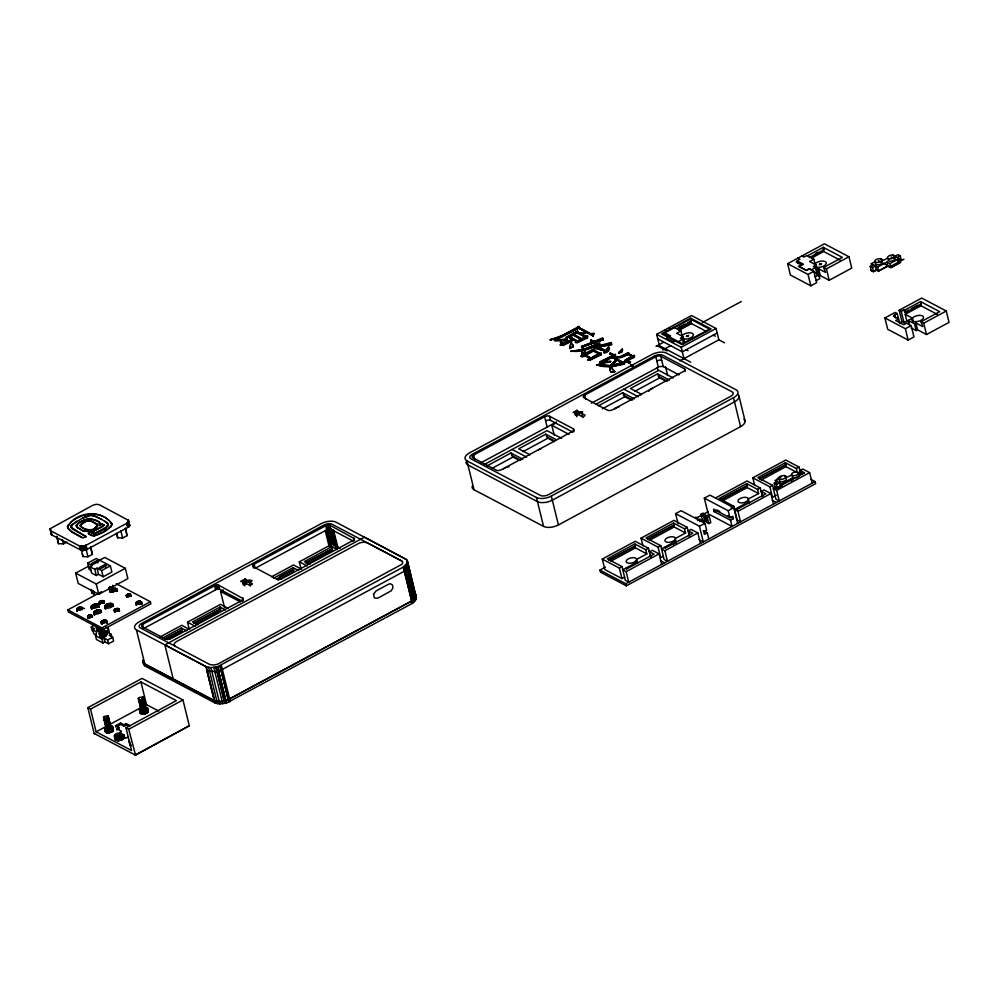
<?xml version="1.0" encoding="UTF-8"?>
<svg xmlns="http://www.w3.org/2000/svg" width="999" height="999" viewBox="0 0 999 999"><rect width="100%" height="100%" fill="white"/><g stroke="black" fill="none" stroke-linecap="round" stroke-linejoin="round"><path stroke-width="1.5" d="M111.601 523.439C112.987 529.208 89.972 541.483 88.998 531.918C90.971 529.495 92.432 535.014 95.23 533.528C98.352 530.631 108.966 529.645 107.755 523.726M97.015 524.113C96.866 536.65 66.896 524.775 88.412 520.716C91.708 520.417 94.805 522.589 97.315 524.438C97.577 524.85 97.752 525.399 97.602 525.874C83.591 542.844 101.224 522.077 96.304 527.26C92.12 532.892 81.955 529.008 80.42 526.073M80.295 525.412L85.252 521.878M622.427 349.126L621.927 352.172L618.606 353.134L621.94 349.126L622.539 350.624M598.214 347.252L611.563 344.43L598.151 346.978L605.943 350.949L608.653 346.99L608.154 351.099L604.033 352.647M608.653 346.99C612.512 350.999 601.148 355.332 605.431 351.074L595.204 348.114L605.506 351.361L604.07 352.784M89.735 521.091L87.787 520.841M604.532 361.363L613.786 356.368L615.484 356.356L615.446 354.433L613.648 354.77L610.264 352.984L610.014 354.245L613.086 355.482L599.912 362.137L599.5 363.723C631.306 358.728 583.591 363.336 610.514 361.576M76.873 521.116L71.891 525.149L71.366 527.472L86.264 536.775L72.927 529.383L71.229 527.36L71.653 524.912L82.667 518.056L90.934 515.584L95.529 516.495L101.423 519.305L106.331 522.252L108.067 524.612L105.794 527.397L94.206 533.716L92.308 532.991L92.183 532.042L104.333 525.237L101.848 523.926L99.5 525.199L99.975 523.301L98.302 521.478L89.76 518.543L85.052 519.53L78.384 523.089L76.436 525.199L76.911 527.322L76.436 525.199M91.159 606.73C92.195 609.54 97.128 608.066 98.564 606.081C98.739 601.997 88.174 604.82 91.746 609.353M99.251 602.297L101.411 600.699L103.971 601.248L101.836 602.996L99.251 602.347L99.763 604.407M101.124 622.165L103.721 620.254L106.793 620.916L104.346 622.976L101.124 622.215L101.648 624.35M106.431 726.66C99.013 732.891 119.106 728.958 110.414 725.786M114.248 610.202L116.508 608.591L118.968 609.165L116.833 610.901L114.248 610.202L114.76 612.375M112.35 728.596C116.359 731.842 104.57 735.239 105.395 730.594M145.292 706.955C153.983 710.089 133.891 714.085 141.309 707.829M88.536 533.391L88.536 532.517L89.685 534.453M89.61 521.078L89.111 520.654L89.898 520.704M99.575 525.124C100.15 516.446 79.82 517.719 76.448 525.961M587.936 359.94C595.217 356.431 583.279 360.402 590.059 360.152L601.236 354.745L601.286 352.872L599.487 353.196L594.08 350.349L599.487 353.196M624.862 360.664L631.93 356.193L624.787 360.389L629.67 363.336L630.419 361.925L627.509 360.314L634.303 357.305L634.365 355.419L632.567 355.756L628.933 353.846M634.303 357.305L634.365 355.419M111.876 525.124L111.676 523.663L111.626 525.312M67.67 527.509C73.876 511.675 102.21 508.429 111.701 523.851L111.488 523.189M92.333 532.392L95.255 527.46M575.486 342.457C579.432 340.247 572.552 343.082 577.397 342.694L587.524 337.762L587.624 336.039L585.839 336.376L580.506 333.566L585.901 336.651L587.624 336.039M76.898 608.678C76.286 611.176 80.769 610.302 81.856 609.115C84.303 605.794 74.038 607.117 77.323 610.876M90.11 534.665L92.27 535.801L94.381 535.464M91.658 608.878L94.78 606.493L98.951 606.868M94.405 614.66L97.203 612.387L101.386 612.412M140.347 711.675C139.173 716.345 151.099 713.199 147.352 709.814M415.921 595.479L416.333 599.15L412.262 603.433L226.486 703.059L219.855 703.945L215.309 703.134L145.355 666.196A10.902 5.232 -13.8 0 1 143.569 662.524M416.333 599.15L406.63 559.64L364.473 537.175L164.86 644.904L173.289 679.17L144.855 664.185A10.902 5.232 -13.8 0 1 143.406 659.777M630.419 361.925L629.083 363.099L624.887 360.826M630.431 362.649L627.235 360.327L634.24 357.03M637.512 563.261L636.588 559.303A5.332 2.56 -13.8 0 0 634.827 557.842L633.691 557.654A5.332 2.56 -13.8 0 0 626.71 560.152A5.332 2.56 -13.8 0 0 629.083 563.224L630.369 563.199A5.332 2.56 -13.8 0 0 636.063 560.739L636.313 560.689A4.845 2.323 -13.8 0 1 634.415 563.511L625.786 568.156L626.835 568.718M676.248 542.357L675.324 538.386A5.332 2.56 -13.8 0 0 673.563 536.925L672.427 536.75A5.332 2.56 -13.8 0 0 665.459 539.248A5.332 2.56 -13.8 0 0 667.819 542.32L669.105 542.295A5.332 2.56 -13.8 0 0 674.8 539.822L675.049 539.772A4.845 2.323 -13.8 0 1 673.151 542.594L664.522 547.252L665.571 547.802M749.312 502.934L748.388 498.976L758.616 493.568L757.579 489.423L746.628 483.653L719.118 498.501L733.853 506.281L737.15 520.054L740.534 521.853L737.949 511.326L734.552 509.54L737.274 508.079L738.336 508.641L765.858 493.793L760.664 491.121M599.512 345.117L598.039 344.867L584.69 350.137L599.512 345.117L599.65 343.269L597.976 343.544L595.354 342.158L598.039 343.831L599.65 343.269M102.035 532.13L94.331 535.901M123.751 734.715C114.848 745.429 109.678 728.184 123.751 734.715L124.688 738.361M571.028 343.619L569.655 348.489L573.051 346.89L572.976 345.105M67.682 526.348C75.2 514.248 100.275 507.954 111.451 523.339M104.92 606.218C105.594 609.64 111.526 607.954 113.124 605.781C113.436 600.948 101.374 604.383 105.619 609.353M81.618 550.424L86.888 549.5L127.747 527.447L129.545 525.874L129.47 524.363M135.889 603.221C146.753 608.204 137.325 593.906 136.376 605.406M110.926 728.221L108.554 729.32L106.356 729.033L103.484 717.294L104.408 716.42L107.842 715.896L110.926 728.221L110.427 726.698M566.795 340.821L567.095 338.811L554.457 340.484L566.795 340.821L567.095 338.811M624.325 363.736L611.838 366.633L624.387 364.011L624.725 361.888L622.839 362.187L615.309 358.204L615.097 359.365L616.096 359.64M624.387 364.011L624.725 361.888M599.5 363.723L599.85 361.863L613.086 355.482M582.879 350.337L576.723 351.448L570.891 351.211L582.879 350.337L581.668 353.933L583.603 353.159A3.034 1.461 -13.8 0 0 584.927 351.386L584.615 349.85M50.025 529.208L50.699 530.769L79.445 545.941L82.705 546.316L85.877 545.367L126.898 523.226L128.471 521.865L128.584 520.404L99.251 504.695L96.191 504.283L92.657 505.344L50.312 528.658L51.598 534.827L81.456 550.399M97.353 626.011C94.505 628.421 99.738 629.395 101.349 628.109M105.395 608.379L108.879 605.906L113.399 606.168M99.263 632.779C100.162 637.861 111.214 630.381 103.184 630.656C92.495 632.854 106.131 641.92 106.493 633.578M111.239 727.747L107.917 715.921M143.082 697.227C132.742 696.728 143.019 703.371 143.194 697.302L146.066 709.04C145.242 710.951 139.685 711.251 141.346 708.878M129.445 740.771C129.67 742.669 129.108 744.592 131.319 745.641M146.116 708.915L145.379 707.904M112.1 638.074L111.164 634.253L109.128 635.352L112.675 637.225L113.611 641.046L108.579 643.756L105.032 641.895L102.997 642.994L96.453 639.535L95.517 635.714L96.716 632.017L92.77 629.932L94.805 628.833L91.259 626.96L95.03 624.924M105.794 627.085L108.416 628.458L107.205 632.167L111.164 634.253M119.917 733.316L120.729 730.843L116.696 728.721L118.918 727.509L119.281 728.958M252.872 565.259L253.334 566.783L277.385 579.432L280.994 579.233L353.022 540.459L354.533 538.748L329.807 525.162L326.76 525.199L254.196 564.135L252.872 565.259L253.546 568.019M569.655 348.489L571.003 342.033L573.051 345.392M573.051 346.89L573.151 346.079M590.796 340.921C596.49 342.133 590.209 342.694 591.121 339.935C595.054 345.304 613.598 332.392 594.168 341.533M590.871 341.196L591.121 339.935M575.611 328.659L559.065 337.187L550.112 339.722L560.102 337.437L578.533 328.034L593.156 335.989L593.843 333.404L590.771 333.716L579.258 327.647M593.156 335.989L593.843 333.404M610.014 354.245L610.264 352.984M615.097 359.365L615.309 358.204M633.179 365.846L630.869 364.623L630.619 365.884L632.355 366.171L631.655 366.046M95.954 527.022C95.342 530.781 90.697 531.855 92.482 533.141M94.018 612.175C94.106 615.384 99.688 613.935 101.124 612.137C102.098 607.554 90.335 610.676 94.63 615.359M104.058 628.933C103.434 631.068 96.229 632.529 97.44 628.958M113.349 730.269L112.425 726.41M561.063 343.843L560.851 344.43C561.538 347.689 571.503 340.859 573.551 339.897L576.935 341.683M92.095 532.43L92.233 531.98M91.234 606.468L91.671 608.791M112.537 586.563L113.561 591.658L112.637 585.314L114.061 591.171L113.424 590.109M101.698 623.9L104.47 622.265L107.255 622.864M103.484 717.294C103.284 719.817 109.49 718.194 108.404 716.208M115.422 737.737L115.36 739.847L118.606 740.546L122.665 739.31L124.388 737.112L126.261 738.099L128.484 736.9M608.041 347.053L605.943 350.949M616.87 359.802L612.187 365.534L616.87 359.802L622.277 362.899L614.51 365.11M88.436 532.892L90.422 531.431L83.354 531.231L76.973 527.11L82.343 530.494M87.475 616.333C93.456 622.215 88.986 608.503 87.987 618.393M104.995 606.018L105.457 608.191M582.529 351.536L581.668 353.933M97.378 526.286L97.44 524.625M143.344 659.49A10.902 5.232 -13.8 0 0 144.793 663.898L214.748 700.786L222.215 701.448L225.924 700.711L217.557 666.695L225.936 701.011L413.873 599.8L415.759 596.803L406.63 559.64L336.026 522.177A10.902 5.232 -13.8 0 0 321.178 523.651L139.023 621.952A10.902 5.232 -13.8 0 0 136.438 629.894L206.381 666.783L210.926 667.594L217.557 666.695L403.334 567.07L407.392 562.787M415.422 600.761L414.922 598.701L415.821 597.09L407.28 560.476L407.917 563.249M76.598 524.837L76.573 525.499M91.321 606.293L91.783 608.441M94.068 612.075L94.53 614.235M734.877 510.402L738.636 508.391L737.587 507.829L746.203 503.171A4.845 2.323 -13.8 0 0 748.101 500.362L747.864 500.412A5.332 2.56 -13.8 0 1 742.17 502.872L740.871 502.884A5.332 2.56 -13.8 0 1 738.511 499.825A5.332 2.56 -13.8 0 1 745.491 497.34L746.628 497.502A5.332 2.56 -13.8 0 1 748.388 498.976M124.076 738.049L123.514 735.364M622.29 351.236L618.606 353.134M92.283 532.455L95.355 527.872M50.237 528.771L51.823 534.964M51.399 532.667L51.324 534.602M77.36 610.814C78.534 608.116 84.078 610.913 81.993 607.554M136.039 602.884L136.413 605.219M111.076 728.046L108.204 716.046M570.891 351.211L582.654 349.7L570.966 351.486M631.992 356.481L628.271 354.508L620.879 357.605L612.287 357.767L620.879 356.331L628.533 352.61L628.995 354.121L632.629 356.044L634.427 355.706M141.933 624.962L141.883 626.585L165.871 639.285L169.83 639.223L241.858 600.461L243.369 598.738L218.656 585.152L215.597 585.202L142.595 624.387L141.933 624.962L142.607 627.709M103.434 600.749C106.406 602.809 97.939 604.757 99.513 601.698M103.596 717.107L106.606 729.183M145.904 709.278L143.369 698.264M610.401 365.372L616.445 359.578L610.464 365.659L596.615 364.772L610.464 365.659M110.789 526.56L111.251 526.061M595.204 348.114L596.703 346.216L611.388 342.532L607.579 344.143M595.267 348.401L596.703 346.216M87.587 616.158L88.024 618.344M126.673 594.917C125.25 595.716 126.923 597.04 128.197 596.578C133.779 596.041 124.937 591.371 127.123 597.04M136.126 602.759C134.028 605.369 144.668 603.733 141.171 601.698M622.502 349.413L618.543 352.535M111.164 526.723L110.976 526.398M105.332 605.531L105.757 607.692M119.218 610.876C117.208 609.053 113.786 613.985 114.51 609.602M106.406 727.771L106.356 729.033M414.86 598.413L411.7 601.086L225.924 700.711M129.021 526.535L128.222 522.19M100.424 634.515L100.125 636.351M103.746 716.932L106.831 729.27M112.8 731.043L112.35 728.271M145.742 709.465L142.72 697.065M77.06 608.478L77.572 610.551M94.405 611.638L94.83 613.786M87.737 615.996L88.199 618.119M112.45 591.42L113.861 591.42L112.687 586.425M110.414 590.809L110.614 592.245L113.561 591.658M105.619 605.232L106.131 607.292M189.298 725.774L135.589 755.194L128.709 729.258L125.986 727.809L176.361 700.624L140.921 681.93L90.534 709.115L87.812 707.679L142.07 678.396L182.967 699.974L189.298 725.774L135.052 755.044M560.314 345.229L560.901 343.181M112.487 731.318L111.963 728.646M405.457 565.509L404.47 566.321L413.399 602.672M122.615 736.325L123.252 738.91M92.033 605.506L92.532 607.567M88.436 617.906C91.046 618.006 93.069 613.461 92.345 617.382M136.526 602.372L136.963 604.495M108.966 527.859L110.34 526.91M87.987 615.784L88.362 617.956M572.989 346.603L569.592 348.214M136.701 602.247L137.113 604.37M145.305 709.802L142.882 698.801M146.99 712.762L146.478 710.089M92.87 531.98L93.781 530.944M243.893 581.668L242.72 583.116L242.982 584.378L243.931 585.102L245.742 584.128C243.144 582.03 248.751 580.307 250.312 581.655L252.123 580.681L249.65 580.019L245.692 580.694L245.092 580.382L246.478 579.632L245.167 578.945L240.597 581.406L243.893 581.668L244.78 585.876M575.861 412.612L574.85 414.385L575.899 415.472L577.41 414.66L576.898 413.349A2.248 1.074 -13.8 0 1 578.733 412.35L582.729 411.788L577.36 411.8L578.021 410.914L576.923 410.339L573.114 412.4L575.861 412.612L576.873 416.745M88.137 615.684L88.574 617.794M126.898 594.767C125.15 598.801 133.691 595.067 129.77 594.105M103.384 531.78L107.055 529.083M77.697 607.979L78.109 610.102M92.495 605.182L93.007 607.242M145.142 709.914L142.645 698.975M117.57 734.777C114.935 736.251 118.794 737.474 120.205 736.263C124.638 733.853 114.248 732.854 118.119 737.412M575.424 342.17L577.322 342.407L586.138 337.562L587.524 337.762M593.906 333.691L590.834 333.991L579.333 327.922L578.945 326.448L562.674 335.277L550.124 339.985L560.177 337.712L578.608 328.309M576.748 328.022L578.945 326.448M577.959 332.217L579.994 333.291L585.164 331.905L580.069 333.579L578.034 332.505L577.622 331.144L566.071 337.375L568.893 337.437L572.452 339.31L564.173 343.718L560.914 342.47M117.982 610.476L117.32 608.491M136.975 602.072L137.487 604.133M580.844 356.456C616.483 337.937 573.638 357.617 582.842 356.73L584.765 355.694L590.347 358.641M587.874 359.652L589.984 359.865L599.637 354.57L601.236 354.745M683.016 339.448L680.918 330.944L676.698 333.254L683.204 336.688L684.602 342.37M815.908 267.732L813.823 259.216L809.59 261.538L816.096 264.972L818.893 276.323L820.291 275.562L829.207 280.269L851.747 268.094L848.963 256.743L824.425 243.806L787.612 263.674L790.396 275.025L810.851 285.814L816.658 282.667L813.873 271.316L809.315 268.918L806.418 270.492L798.426 266.271L801.335 264.71L796.153 261.975L797.677 261.151L798.288 263.624L797.602 263.261M909.19 324.525L908.191 320.442L912.424 318.119L913.423 322.202M56.656 536.263L58.479 543.656L63.436 543.893L66.796 542.082M99.6 525.611L101.948 524.338M103.097 526.373L94.93 530.319M67.82 527.897L71.528 531.58L83.217 537.949L86.164 536.351M80.444 546.278L82.917 556.555L87.887 556.78L92.358 554.37L90.772 547.29M116.571 533.366L117.657 537.799L122.627 538.036L127.098 535.614L125.524 528.533M87.6 563.174L96.316 558.466L110.365 565.884L111.888 572.065L103.159 576.773L98.526 574.325L97.003 568.144L94.805 569.33L90.035 566.808L92.233 565.621L87.6 563.174L89.123 569.368L91.433 570.591M97.19 560.476L91.371 563.611L93.007 564.472L98.826 561.338L97.19 560.476L97.79 562.949M98.139 561.013L104.745 557.442L125.325 568.306L127.86 578.621L98.801 594.305L78.209 583.453L75.674 573.139L88.886 566.008M104.957 564.572L99.138 567.719L100.774 568.581L106.593 565.434L104.957 564.572L105.569 567.057M97.003 568.144L101.636 570.579L110.365 565.884M90.035 566.808L91.558 573.001L96.329 575.511L98.526 574.325M75.674 573.139L96.266 583.99L125.325 568.306M91.92 593.181L94.331 593.618L91.92 593.181L91.009 589.46M566.071 337.375L568.818 337.15L572.452 339.31M569.542 336.763L573.039 334.877L581.068 339.123L577.659 341.283L569.542 336.763L577.659 341.283M573.751 334.49L577.247 332.617L585.277 336.85L581.868 339.011L573.751 334.49L581.868 339.011M569.617 337.05L573.101 335.164L581.143 339.41M573.826 334.777L577.31 332.892L585.352 337.138M116.296 583.741L150.387 601.723L150.886 603.783L102.447 629.932L68.369 611.95L67.857 609.889L101.498 591.733M572.377 339.036L564.098 343.431L560.839 342.182M576.86 341.396L573.476 339.61L563.936 344.68L560.239 344.955M577.584 341.009L581.068 339.123M581.793 338.736L585.277 336.85M580.781 356.168L582.767 356.443L584.69 355.407L590.284 358.354M585.414 355.02L593.356 350.736L598.938 353.683L591.071 358.241L585.414 355.02L591.071 358.241M585.489 355.307L593.418 351.011L599.013 353.958M590.996 357.967L598.938 353.683M67.857 609.889L101.935 627.872L150.387 601.723M102.335 631.78L101.361 632.305L103.134 633.241L104.096 632.717L102.335 631.78L103.496 636.738M603.134 361.8L613.723 356.094L615.484 356.356M690.721 362.2L659.44 345.704L656.655 334.353L691.533 315.522L716.071 328.471L718.855 339.822L724.562 342.832M690.384 319.056L663.249 333.691L682.342 343.756L709.465 329.121L690.384 319.056L691.495 323.589L679.295 330.182M807.467 255.869L823.276 247.327L842.357 257.392L823.688 267.47L825.486 272.377L818.618 268.756L817.219 269.505M678.096 327.759L684.877 324.101M687.599 322.64L690.996 321.528L677.422 328.846M815.309 253.721L817.944 252.297M95.517 635.714L102.06 639.173L104.096 638.074L107.642 639.947L108.579 643.756M809.39 257.63L823.888 249.812L823.276 247.327M678.608 329.82L690.821 323.239L706.493 331.506M811.862 257.917L823.713 251.511L840.072 260.14M107.642 639.947L112.675 637.225M656.006 346.341L663.486 342.307M702.372 322.527L741.283 301.536M610.826 371.878L614.772 371.64L610.826 371.878L610.139 370.392A24.301 11.676 -13.8 0 1 610.039 366.471L602.859 366.208L596.615 364.772M676.273 340.434L673.426 341.97L666.395 338.274L670.641 335.964L664.123 332.517M683.204 336.688L680.344 338.236L682.529 339.385L683.578 343.644M816.096 264.972L813.248 266.508L815.421 267.657L817.17 274.762M242.395 601.236L219.668 589.285L216.608 589.323L143.619 628.508L142.595 624.387M353.559 541.246L330.831 529.283L327.772 529.333L255.207 568.256L254.196 564.135M686.325 336.576L688.636 335.327M819.217 264.847L821.528 263.599M662.837 349.95L670.766 345.666M678.458 341.583L682.529 339.385M815.421 267.657L811.35 269.855L809.178 268.706L806.318 270.254L799.3 266.546L803.546 264.236L797.015 260.789L799.874 259.253L797.689 258.104M224.513 607.517L220.567 591.458L223.314 589.972M573.276 428.758A3.634 1.748 -13.8 0 1 572.415 431.406L501.373 469.742A3.634 1.748 -13.8 0 1 496.428 470.229L472.714 457.729A3.634 1.748 -13.8 0 1 473.576 455.082L544.605 416.745A3.634 1.748 -13.8 0 1 549.562 416.258L573.276 428.758L573.95 431.518M684.427 368.768A3.634 1.748 -13.8 0 1 683.566 371.416L612.537 409.752A3.634 1.748 -13.8 0 1 607.579 410.239L583.878 397.739A3.634 1.748 -13.8 0 1 584.74 395.092L655.769 356.755A3.634 1.748 -13.8 0 1 660.714 356.256L684.427 368.768L685.114 371.516M787.612 263.674L808.054 274.45L813.873 271.316M815.309 273.002L817.344 271.903L818.281 275.724M656.655 334.353L681.193 347.29L716.071 328.471M823.688 267.47L826.423 268.906L848.963 256.743M815.072 276.91L818.855 274.875L819.792 278.696L816.021 280.731M717.182 333.004L682.305 351.835L657.767 338.886M480.257 463.161L556.505 422.015M591.371 403.196L659.577 366.546L662.961 366.446L679.058 374.912M554.258 435.289L551.81 425.287L555.919 423.064M159.753 637.137L181.718 625.287L189.673 629.482M188.998 628.171L187.512 622.165L220.454 604.383L228.409 608.578M271.553 576.81L293.519 564.959L301.473 569.155M301.161 569.343L299.313 561.825L332.255 544.043L340.209 548.239M162.974 637.874L181.319 627.971L186.801 630.856M225.537 609.952L220.067 607.067L192.545 621.915L197.902 624.75M273.464 578.259L293.119 567.644L298.589 570.529M337.325 549.612L331.855 546.728L304.345 561.588L309.702 564.41M483.941 464.685L546.99 430.644L561.525 438.324M595.704 404.358L658.753 370.329L673.289 377.997M165.697 638.311L181.83 630.044L164.798 639.235M193.956 623.064L220.567 609.128L194.368 623.276M280.12 576.56L291.908 570.204M305.756 562.724L332.367 548.801L306.156 562.937M679.882 360.851L718.855 339.822M276.598 578.908L293.631 569.705L293.119 567.644M486.538 466.183L510.964 453.009L522.777 459.24M556.343 439.722L545.841 434.178L518.706 448.826L529.832 454.695L528.896 455.194M598.314 405.856L622.727 392.682L634.54 398.926M669.43 380.095L657.604 373.863L630.469 388.499L641.595 394.368L640.659 394.88M167.52 639.66L181.93 631.892L181.418 629.82M195.779 624.412L220.667 610.976L220.167 608.915M278.009 580.044L293.731 571.553L293.631 569.705M307.567 564.085L332.467 550.649L331.955 548.576M510.964 453.009L513.049 457.018L519.617 460.489M545.841 434.178L547.927 438.199L554.495 441.658M622.727 392.682L624.812 396.703L631.38 400.162M657.604 373.863L659.69 377.884L666.258 381.343M491.908 468.431L513.049 457.018M522.814 451.748L547.927 438.199M602.347 408.828L624.812 396.703M634.59 391.421L659.69 377.884M871.94 266.233L871.315 263.686L875.261 261.563M870.229 266.421L872.539 267.645L875.648 265.971L876.585 269.792L873.476 271.466L871.165 270.242L870.229 266.421L873.326 264.747M887.537 258.129L883.566 260.277L880.519 258.716M894.829 256.343L897.939 254.67L900.249 255.894L901.185 259.715L898.089 261.388M871.315 263.686L877.659 267.033L886.937 262.025L889.959 263.599L890.896 267.407L900.099 262.437L899.162 258.629L892.819 255.282M897.152 257.567L900.249 255.894M889.959 263.599L899.162 258.629M875.424 269.181L878.596 270.854L887.874 265.846L890.896 267.407M898.75 261.313L901.847 259.64M889.947 266.745L903.97 259.166M900.761 262.375L890.783 267.757L887.761 266.196L878.483 271.204L876.473 270.142L873.363 271.815L870.504 270.304M90.534 709.115L96.116 731.817L107.005 725.936M109.728 724.475L141.046 707.567M143.769 706.106L146.503 704.632L158.766 711.101M115.872 727.16L115.509 725.711L120.554 723.001L123.963 724.799L124.313 726.236L126.548 725.037L129.233 726.46M117.133 726.485L120.904 724.437L124.313 726.236M123.963 724.799L126.186 723.588L130.232 725.724M466.945 460.839L536.475 497.514A10.902 5.232 -13.8 0 0 551.323 496.041L733.478 397.739A10.902 5.232 -13.8 0 0 736.063 389.797L666.533 353.122A10.902 5.232 -13.8 0 0 651.685 354.595L469.53 452.897A10.902 5.232 -13.8 0 0 466.945 460.839L474.038 489.735L543.568 526.398A10.902 5.232 -13.8 0 0 558.429 524.937L740.571 426.623A10.902 5.232 -13.8 0 0 743.88 419.143M897.164 313.524L894.305 315.06L895.579 317.894L894.979 315.409L893.443 316.233L898.638 318.968L895.728 320.542L903.708 324.75L906.617 323.189L911.163 325.587L913.96 336.938L908.141 340.072L887.699 329.283L884.902 317.932L895.104 312.425L897.164 313.524L899.749 323.514M909.29 322.402L906.88 321.129L904.033 322.677L901.96 321.591L899.175 310.239L921.727 298.064L946.265 311.014L949.05 322.365L926.498 334.528L917.594 329.832L915.921 323.014L914.51 323.776L908.191 320.442M899.175 310.239L901.235 311.326L904.095 309.777L905.369 312.612L921.178 304.071L920.579 301.598L904.757 310.127M128.709 729.258L182.967 699.974M904.095 309.777L904.707 312.262L908.653 310.115M911.288 308.691L917.869 305.132M906.88 321.129L905.206 314.323L921.003 305.781L937.362 314.41M884.902 317.932L905.356 328.721L911.163 325.587M915.921 323.014L922.789 326.636L920.991 321.74L939.659 311.663L920.579 301.598M920.991 321.74L923.713 323.177L946.265 311.014M911.125 327.922L916.183 330.582L917.594 329.832M678.059 523.651L675.599 513.648L681.081 510.689L704.944 523.276L706.668 530.319L703.771 531.893L704.37 534.365L707.28 532.792L708.803 538.985M730.531 520.242L733.441 518.681L732.829 516.196L729.919 517.769L713.561 509.14L714.173 511.613L730.531 520.242L732.055 526.436L708.204 513.861L704.332 498.139L709.914 495.129L733.766 507.704L737.637 523.426M624.525 577.197L621.94 578.583L604.882 569.592L602.285 559.065L635.227 541.296L648.488 548.289L650.724 557.317M642.881 545.679L641.033 538.161L673.975 520.379L687.225 527.372L689.46 536.413M715.459 498.002L747.027 480.969L760.289 487.962L762.512 496.99M754.67 485.352L752.821 477.822L785.763 460.052L799.025 467.045L800.511 473.064M636.563 559.428L646.815 553.896L645.779 549.75L634.84 543.98L607.317 558.828L622.065 566.608L625.349 580.382L628.733 582.18L626.148 571.653L622.764 569.867L625.474 568.406L626.535 568.968L654.058 554.12L648.863 551.46M675.312 538.523L685.551 532.979L684.515 528.846L673.576 523.064L646.053 537.924L660.801 545.704L664.098 559.477L667.482 561.263L664.884 550.749L661.5 548.963L664.21 547.489L665.284 548.064L692.794 533.204L688.336 530.856L691.046 529.383L697.826 532.966L700.399 543.493M797.352 472.652L796.315 468.506L785.376 462.737L757.854 477.584L772.602 485.364L775.886 499.138L779.27 500.936L776.685 490.409L773.301 488.623L776.011 487.162L777.072 487.724L804.595 472.877L800.124 470.517L802.834 469.055L809.627 472.627L812.199 483.154M608.728 559.964L635.339 546.041L609.14 560.189M647.464 539.06L674.088 525.137L647.876 539.273M721.84 498.938L747.14 485.714L720.941 499.862M759.265 478.721L785.876 464.797L759.677 478.946M610.551 561.326L635.439 547.889L646.815 553.896M649.288 540.422L674.175 526.985L685.551 532.979M722.339 500.998L747.24 487.562L758.616 493.568M761.088 480.082L785.976 466.645L796.091 471.978M700.811 514.373L703.134 513.124L705.169 514.198L706.693 520.392L704.757 521.441L702.709 520.367L700.811 514.373L703.383 515.871L704.757 521.441M695.529 517.932L695.766 517.095L697.814 518.181L697.577 519.005M811.013 479.433L815.109 481.618L815.621 483.678L626.348 585.826L600.436 572.165L599.937 570.104L605.419 567.145M695.941 518.281L701.423 515.322M704.17 513.848L708.291 511.625M702.846 515.459L705.169 514.198M697.527 520.504L699.862 519.255L701.897 520.329L701.66 521.166M704.894 516.533L707.217 515.284L709.265 516.358L710.789 522.552L708.853 523.601L706.805 522.514L704.894 516.533L707.479 518.019L708.853 523.601M714.173 511.613L717.082 510.052L719.804 511.488M699.625 520.079L699.862 519.255M645.779 549.75L648.488 548.289M684.515 528.846L687.225 527.372M757.579 489.423L760.289 487.962M796.315 468.506L799.025 467.045M775.961 483.041L775.336 480.494L779.282 478.371M699.575 521.59L701.897 520.329M706.942 517.619L709.265 516.358M774.237 483.241L776.56 484.465L779.657 482.779L780.594 486.6L777.497 488.274L775.174 487.05L774.237 483.241L777.347 481.555M641.033 538.161L658.091 547.165L660.801 545.704M731.143 507.742L733.853 506.281M752.821 477.822L769.879 486.825L772.602 485.364M791.545 474.95L787.587 477.085L784.54 475.536M602.285 559.065L619.343 568.069L622.065 566.608M675.599 513.648L699.45 526.236L704.944 523.276M704.332 498.139L728.196 510.726L733.766 507.704M798.85 473.151L801.947 471.478M775.336 480.494L781.668 483.841L790.946 478.833L792.969 479.882M804.27 472.702L801.161 474.375L796.84 472.09M626.148 571.653L659.09 553.871L661.663 564.398M664.884 550.749L697.826 532.966M737.949 511.326L770.891 493.543L773.463 504.07M776.685 490.409L809.627 472.627M599.937 570.104L625.836 583.766L815.109 481.593M776.348 495.254L772.477 497.34L769.879 486.825M663.261 556.293L660.676 557.679L658.091 547.165M631.93 356.193L628.209 354.233L620.804 357.317L612.287 357.767M566.146 337.662L577.622 331.144M98.938 604.133L100.849 603.146L100.437 601.048M77.997 607.817L78.496 609.877M102.81 602.659L102.335 600.586M88.461 615.496L88.886 617.607M137.175 601.96L137.687 604.02M658.304 367.07L656.78 360.876L659.44 360.077L661.738 360.389L663.261 366.571M85.252 516.895L82.667 518.056M87.313 520.979L85.939 521.54M113.349 591.083L117.295 590.921M127.31 594.542L127.722 596.64M117.832 734.64L118.294 737.312M597.34 343.981L584.19 349.225L597.34 343.981L594.542 342.507L582.767 346.69L594.617 342.794L597.402 344.268M78.322 607.667L78.821 609.727M127.485 594.455L127.909 596.565M137.612 601.76L138.124 603.821M595.354 342.158L603.146 339.86L595.416 342.445M581.505 346.528L593.356 341.883M582.829 346.041L593.431 342.17M88.923 615.297L89.336 617.394M144.331 710.277L141.883 699.362M88.199 515.934L86.201 516.533M113.411 588.786C117.482 586.95 118.232 591.583 113.786 591.483M118.394 734.415L118.931 737.025M622.202 362.612L612.125 365.259M89.223 615.197L89.735 617.257M144.006 710.376L141.458 699.512M581.593 353.646L583.541 352.872A3.034 1.461 -13.8 0 0 584.852 351.099M606.293 344.58L596.778 346.503M83.254 530.819L90.21 531.081M89.535 615.122L90.247 617.132M118.906 734.277L119.643 736.837M599.425 363.436L610.339 361.613M610.339 353.271L613.723 355.045L615.446 354.433M138.711 601.448L139.336 603.496M580.506 333.566L585.614 333.291L580.569 333.841M615.384 358.491L622.914 362.462L624.787 362.175M128.596 594.143L129.208 596.191M89.835 615.059L90.447 617.107M93.606 535.514L94.705 535.851M564.635 339.56L554.72 340.484M119.218 734.228L120.055 736.787M143.094 710.539L140.434 699.712L143.319 710.514M128.908 594.093L129.608 596.153M90.147 615.009L90.859 617.057M139.323 601.373L139.947 603.421M119.53 734.19L120.255 736.763M612.537 357.767L620.953 356.618L628.533 352.61M168.706 676.76L214.81 701.073L219.318 701.897L225.974 700.986L226.486 703.059M115.909 611.026L115.609 608.866M90.347 614.997L91.059 617.057M142.77 710.564L139.997 699.737M94.218 533.304L94.818 533.653M129.208 594.08L129.808 596.141M610.214 370.679A24.301 11.676 -13.8 0 1 610.114 366.758L602.934 366.496L596.69 365.06M80.494 607.205L81.231 609.278M119.818 734.178L120.642 736.763M120.454 736.763L119.73 734.178M139.798 601.348L140.409 603.421M90.647 614.997L91.246 617.057M142.445 710.564L139.785 699.725M554.457 340.484L566.733 340.547M89.111 520.654L90.01 521.116M90.834 614.997L91.733 615.247M219.355 701.885L214.323 700.861L206.918 670.691L214.822 671.59L222.365 669.417L404.308 571.228L407.467 568.556L408.254 564.622L415.946 595.779L415.646 594.492M140.122 601.373L140.847 603.471M80.944 607.23L81.656 609.328M102.348 623.101L102.048 620.928M120.292 734.215L121.091 736.812M785.089 476.548L785.364 476.585A5.332 2.56 -13.8 0 1 786.25 476.935M80.282 546.241L81.968 550.474L80.956 546.353M81.294 550.362L80.607 546.303M129.858 594.118L130.519 596.216M98.439 631.018L97.827 628.533M107.492 715.808L110.589 728.521M140.434 601.423L141.134 603.533M141.87 710.489L138.811 697.926M120.454 734.24L121.99 739.672M95.529 516.495L93.244 515.821M97.415 524.85L90.222 520.754M130.02 594.155L130.744 596.278M111.851 603.646L112.5 605.756M107.68 715.846L110.739 728.408M615.022 359.091L616.445 359.578M140.622 601.46L141.309 603.583M81.443 607.317L82.13 609.44M609.952 353.971L613.011 355.207M97.977 630.893L96.903 626.41M106.244 732.554L105.619 729.969M100.474 610.164L101.299 612.362M81.618 607.38L82.355 609.54M141.558 710.389L138.624 698.101M81.856 607.479L84.54 608.616M130.307 594.243L130.994 596.403M140.884 601.548L141.608 603.721M97.84 604.42L98.551 606.568M105.444 630.856L106.493 635.214M140.896 713.636L139.785 709.003L141.134 713.736M120.829 734.352L122.165 739.585M101.423 519.305L96.316 516.795M87.812 707.679L94.156 733.478L96.054 734.352M598.151 346.978L605.869 350.661M112.5 603.871L113.224 606.043M141.408 710.326L138.474 698.289M115.772 740.122L114.698 735.276M175.275 646.303L140.222 627.834A6.056 2.91 -13.8 0 1 139.223 625.786L139.46 625.299A6.056 2.91 -13.8 0 1 141.658 623.413L323.851 525.074A6.056 2.91 -13.8 0 1 327.347 523.888L328.271 523.751A6.056 2.91 -13.8 0 1 332.105 524.263L401.823 561.013L402.722 562.162L402.247 564.085L217.532 664.26L213.561 665.047L209.753 664.485L175.275 646.303A6.781 3.259 -13.8 0 1 176.885 641.358L359.79 542.844L363.886 542.107L367.17 542.732L401.823 561.013M891.021 256.943L900.449 261.913M878.308 260.602L890.733 267.158M823.888 249.812L823.201 249.45L823.713 251.511M921.178 304.071L920.504 303.708L921.003 305.781M813.823 259.216L806.805 255.519L803.945 257.055L801.76 255.906M819.555 263.798L821.178 264.648M904.707 312.262L905.369 312.612M905.206 314.323L912.424 318.119M816.495 273.626L818.855 274.875M894.305 315.06L894.979 315.409M898.938 321.453L901.285 322.689M713.311 335.102L715.384 336.201M673.9 327.235L680.918 330.944M686.663 335.514L688.286 336.376M668.855 327.622L671.041 328.783M664.797 329.82L666.982 330.981M686.176 349.737L687.974 350.686M657.13 345.741L666.995 350.949M578.533 328.034L593.094 335.701M591.196 340.209L594.23 341.82M658.216 376.336L667.407 381.181M633.254 366.121L630.869 364.623M616.945 360.09L622.277 362.899M623.875 389.16L638.411 396.828M623.326 395.167L632.529 400.012M774.512 487.125L776.423 488.124M770.891 493.543L764.098 489.972L761.388 491.433L762.649 496.553M772.277 500.349L776.36 502.497M581.88 413.449L584.615 414.885A1.823 0.874 -13.8 0 1 584.178 416.208A1.823 0.874 -13.8 0 1 581.705 416.458L578.983 415.022A1.823 0.874 -13.8 0 1 579.408 413.698A1.823 0.874 -13.8 0 1 581.88 413.449L582.892 417.582M545.616 420.866A3.634 1.748 -13.8 0 1 550.574 420.379L572.964 432.192M727.984 515.796L733.441 518.681M551.81 425.287L569.03 434.378M701.348 514.785L703.383 515.871M700.961 514.997L702.996 516.071M705.044 517.157L707.092 518.231M546.453 436.65L554.333 440.809M703.184 530.644L707.28 532.792M699.213 539.772L703.308 541.945L699.45 526.236M512.112 449.475L526.648 457.142M511.563 455.482L520.766 460.327M659.09 553.871L652.297 550.299L649.587 551.76L650.849 556.88M660.476 560.676L664.572 562.824M299.313 561.825L307.192 565.983M246.341 583.553A1.823 0.874 -13.8 0 1 246.778 582.23A1.823 0.874 -13.8 0 1 249.25 581.98L251.973 583.416A1.823 0.874 -13.8 0 1 251.548 584.74A1.823 0.874 -13.8 0 1 249.063 584.989L246.341 583.553L245.692 580.694M101.848 523.926L104.333 525.237M220.567 591.458L240.447 601.935M68.394 528.833L71.628 531.992L81.943 537.624M187.512 622.165L195.392 626.311M96.341 635.139L93.706 633.741L92.77 629.932M115.509 725.711L118.918 727.509M96.116 731.817L131.556 750.511L125.986 727.809M94.156 733.478L135.589 755.194M164.86 644.904L206.343 666.808L215.309 703.134M100.787 610.302L101.473 612.474M105.632 630.943L106.681 634.977M105.807 732.354L104.77 728.021M98.127 604.557L98.801 606.743M140.597 713.461L139.648 709.19M107.73 523.951L104.907 521.278M128.109 519.93L129.608 525.774M112.812 604.045L113.486 606.243M105.632 732.23L104.658 728.209M414.66 595.267L416.496 597.827M613.299 370.217L614.697 371.366M614.772 371.64L612.35 368.993M406.93 563.174L407.642 563.761M98.302 604.67L99.226 607.38M97.378 630.556L96.516 626.985M140.422 713.336L139.498 709.477M92.12 532.142L92.158 532.717M128.297 520.067L129.72 525.437M77.285 527.759L76.636 526.673M80.632 526.473L80.32 525.224L80.444 526.136M141.383 601.885L142.058 604.407M147.44 707.729L148.314 711.163M88.636 533.641L88.948 534.303M560.364 342.445L560.976 343.469M415.022 593.631L415.709 594.767M107.63 523.538L107.942 524.313M582.767 346.69L584.19 349.225M140.135 712.961L139.398 709.952M112.662 726.71L113.449 729.794M111.351 522.927L111.588 523.601M88.686 532.854L89.073 531.293M94.955 533.616L95.479 532.991M581.43 346.241L582.142 347.889M67.707 527.622L68.082 528.621L67.52 526.373L67.807 528.034M611.838 367.707L612.412 369.28M97.502 525.462L97.315 524.438M97.777 531.868L96.953 532.767M602.522 338.112L603.209 340.135M106.231 631.543L106.893 634.24M97.065 630.094L96.428 627.459M585.102 331.618L585.614 333.291M582.08 347.615L582.654 349.7M473.576 455.082L474.637 459.178M660.714 356.256L661.738 360.389M655.769 356.755L656.78 360.876M923.713 323.177L926.498 334.528M914.51 323.776L916.183 330.582M901.235 311.326L904.033 322.677M905.356 328.721L908.141 340.072M886.937 262.025L887.874 265.846M877.659 267.033L878.596 270.854M872.539 267.645L873.476 271.466M826.423 268.906L829.207 280.269M818.618 268.756L820.291 275.562M808.054 274.45L810.851 285.814M800.124 470.517L800.748 473.076M790.946 478.833L791.57 481.381M785.376 462.737L785.876 464.797M785.464 464.585L785.976 466.645M781.668 483.841L782.292 486.388M776.56 484.465L777.497 488.274M738.973 396.166L745.054 420.929M733.478 397.739L740.571 426.623M746.628 483.653L747.14 485.714M746.728 485.502L747.24 487.562M747.989 500.199L748.613 502.759M690.309 321.166L690.821 323.239M728.196 510.726L729.919 517.769M681.193 347.29L683.978 358.641M665.484 366.708L667.657 375.549M657.23 367.532L657.954 370.479M688.336 530.856L689.585 535.976M673.576 523.064L674.088 525.137M673.676 524.912L674.175 526.985M674.924 539.622L675.873 543.456M673.151 542.594L673.776 545.154M634.84 543.98L635.339 546.041M634.939 545.829L635.439 547.889M636.188 560.526L636.813 563.086M571.565 341.808L571.003 342.033M584.74 395.092L585.751 399.213M625.836 583.766L626.348 585.826M619.343 568.069L621.94 578.583M577.36 411.8L578.034 414.56M576.923 410.339L577.946 414.473M576.86 411.538L577.534 414.298M575.362 412.35L576.036 415.109M549.562 416.258L550.574 420.379M544.605 416.745L547.14 427.06M551.323 496.041L558.429 524.937M536.475 497.514L543.568 526.398M406.456 564.423L414.885 598.713M405.419 565.534L414.385 601.873M411.7 601.086L403.334 567.07L412.262 603.433M353.883 537.812L354.558 540.571M333.479 529.832L337.887 547.802M332.879 529.582L337.3 547.552M332.18 529.408L336.601 547.365M331.406 529.308L335.814 547.265M329.807 525.162L330.831 529.283M330.544 529.283L334.59 545.741M328.921 524.987L329.932 529.12M329.645 529.333L333.691 545.791M327.872 524.999L328.883 529.133M328.721 529.458L332.492 544.418M326.76 525.199L327.772 529.333M327.797 529.657L331.468 544.63M331.855 546.728L332.367 548.801M326.523 528.434L330.931 546.391M325.699 525.561L326.71 529.695M326.024 530.269L329.707 545.229M325.224 530.656L329.27 547.115M253.396 564.672L254.071 567.42M249.25 581.98L250.262 586.113M245.167 578.945L246.179 583.066M245.092 580.382L245.766 583.129M243.294 581.356L243.968 584.103M242.72 597.814L243.394 600.561M218.656 585.152L219.668 589.285M217.757 584.977L218.781 589.11M216.708 585.002L217.72 589.123M215.597 585.202L216.608 589.323M220.067 607.067L220.567 609.128M214.535 585.564L215.547 589.685M221.353 665.284L230.319 701.623M228.296 699.912L219.93 665.908L228.858 702.26M224.3 701.098L215.934 667.095L224.862 703.446M222.777 703.796L213.811 667.457M210.926 667.594L219.855 703.945M208.616 667.394L217.545 703.746M205.906 666.57L214.548 700.973M181.319 627.971L181.83 630.044M127.884 519.792L129.483 525.986M128.396 521.977L129.321 526.211M128.009 522.415L128.908 526.648M127.772 522.627L128.784 526.748M127.647 522.727L128.659 526.86M127.51 522.839L128.384 527.06L127.223 523.039M127.06 523.139L128.072 527.26M126.898 523.226L127.922 527.36M126.736 523.326L127.747 527.447M125.287 528.221L127.098 535.614M140.022 601.361L140.634 603.433M139.56 601.361L140.185 603.421M139.198 601.373L139.823 603.433M138.948 601.41L139.585 603.458M138.586 601.473L139.086 603.533M138.337 601.535L138.961 603.571M120.804 530.631L122.627 538.036M138.724 603.633L138.212 601.56L138.474 603.696M137.85 601.673L138.237 603.783M137.5 601.81L137.899 603.92M136.875 602.122L137.288 604.245M136.376 602.497L136.751 604.682M129.395 594.08L130.095 596.153M128.796 594.105L129.408 596.166M110.926 522.327L111.264 523.051M128.384 594.18L128.996 596.216M128.796 596.266L128.184 594.23L128.484 596.341M127.884 594.318L128.284 596.415M127.685 594.38L128.097 596.478M136.438 629.894L144.793 663.898M144.855 664.185L145.355 666.196M127.135 594.63L127.56 596.74M126.548 595.029L126.948 597.202M126.398 595.192L126.811 597.365M107.917 524.063L108.142 525.012M108.042 524.6L108.092 525.486M107.28 523.101L107.58 523.751M107.954 525.187L107.954 525.824M107.655 525.749L107.48 526.498M140.921 681.93L146.503 704.632M147.215 707.517L148.189 711.538M147.502 709.053L148.077 711.738M147.377 709.253L147.864 712.025L147.14 709.54M147.053 709.64L147.577 712.312M146.841 709.827L147.365 712.499M116.783 588.848L117.482 591.108M146.603 710.002L147.24 712.587M116.521 588.698L117.233 590.871M116.271 588.598L116.945 590.721M146.216 710.264L146.853 712.849M116.096 588.548L116.696 590.634M146.079 710.351L146.716 712.924M99.7 522.764L100.15 524.6M115.896 588.511L116.508 590.596M142.557 697.015L145.617 709.577M145.929 710.426L146.416 713.086M100.025 524.313L100.05 524.962M115.684 588.486L116.296 590.559M145.629 710.589L146.266 713.161M99.076 522.077L99.425 522.727M115.459 588.461L116.084 590.534M145.467 710.664L146.104 713.236M115.235 588.461L115.859 590.521M142.47 699.075L145.042 709.964M145.305 710.726L145.941 713.311M114.997 588.473L115.622 590.521M142.295 699.175L144.855 710.064M145.142 710.801L145.779 713.373M114.76 588.486L115.385 590.534M142.095 699.275L144.655 710.152M144.967 710.863L145.604 713.436M114.635 588.498L115.147 590.559M144.805 710.926L145.255 713.561M114.385 588.536L115.022 590.584M141.671 699.437L144.231 710.314M144.455 711.038L145.08 713.611M114.136 588.586L114.773 590.621M144.268 711.088L144.905 713.661M114.523 590.671L114.011 588.611L114.273 590.734M118.931 609.065L119.493 611.326M141.346 699.537L143.893 710.401M144.093 711.138L144.73 713.711M118.669 608.778L119.493 611.376M141.009 699.625L143.781 710.426M143.918 711.176L144.555 713.761M118.431 608.653L119.118 610.814M140.772 699.662L143.556 710.476M143.731 711.213L144.368 713.798M118.219 608.578L118.869 610.689M143.556 711.251L144.193 713.835M117.969 608.528L118.644 610.626M143.194 711.313L144.006 713.86M117.795 608.503L118.394 610.576M140.21 699.725L142.982 710.551M143.019 711.338L143.644 713.91M112.35 586.7L113.424 591.745M117.52 608.491L118.219 610.564M142.832 711.35L143.469 713.935M112.138 586.838L113.287 591.833M142.657 711.375L143.294 713.948M111.988 586.925L113.049 591.945M117.12 608.503L117.732 610.564M139.485 699.7L142.345 710.564M142.482 711.388L143.119 713.96M111.738 587.037L112.875 592.02M116.92 608.528L117.532 610.576M139.298 699.675L142.058 710.526M142.133 711.388L142.944 713.973M111.576 587.1L112.7 592.082M116.721 608.553L117.32 610.601M141.97 711.388L142.595 713.973M111.401 587.162L112.425 592.17L111.026 587.262M116.508 608.591L117.12 610.639M141.796 711.388L142.432 713.96M116.309 608.641L116.908 610.676M141.633 711.375L142.27 713.96M110.839 587.3L112.15 592.232M116.196 608.666L116.608 610.764M138.312 698.588L141.184 710.164M141.321 711.35L142.108 713.948M110.652 587.337L111.963 592.27M115.996 608.728L116.408 610.826M141.171 711.325L141.808 713.898M110.477 587.35L111.776 592.295M115.797 608.791L116.209 610.901M140.884 711.263L141.658 713.873M110.202 587.375L111.601 592.32M140.622 711.188L141.383 713.81M110.027 587.375L111.326 592.332M115.434 608.953L115.847 611.063M109.778 587.362L111.164 592.32M115.26 609.04L115.597 611.201M109.54 587.325L110.914 592.307M115.01 609.178L115.447 611.301M109.465 587.312L110.689 592.257M114.873 609.278L115.247 611.45M109.403 588.411L110.489 592.207M114.673 609.44L115.072 611.613M109.078 588.136L110.265 592.095M109.016 587.912L109.977 591.808M114.361 609.827L114.76 612.162M112.375 603.821L112.999 605.931M112.125 603.721L112.762 605.831M111.713 603.621L112.213 605.681M111.401 603.571L112.063 605.656M111.239 603.546L111.751 605.619M111.076 603.533L111.588 605.606M110.739 603.521L111.426 605.594M110.564 603.521L111.076 605.581M110.39 603.521L110.901 605.581M110.215 603.533L110.727 605.594M110.027 603.546L110.539 605.606M101.636 570.579L103.159 576.773M109.665 603.583L110.352 605.619M92.083 532.217L92.308 532.991M109.478 603.608L109.99 605.669M109.291 603.633L109.803 605.694M109.116 603.671L109.615 605.731M108.928 603.696L109.428 605.769M108.741 603.746L109.241 605.806M108.554 603.783L109.066 605.856M108.367 603.833L108.879 605.906M108.192 603.883L108.691 605.956M108.004 603.945L108.329 606.068M107.655 604.07L108.154 606.131M89.71 531.168L89.785 531.818M107.48 604.133L107.992 606.193M89.51 531.218L89.585 531.955M107.305 604.208L107.817 606.268M89.298 531.256L89.373 532.105M107.143 604.27L107.655 606.343M106.98 604.345L107.48 606.418M106.818 604.432L107.168 606.58M106.518 604.595L107.018 606.655M106.881 606.743L106.369 604.682L106.743 606.83M88.436 533.066L88.699 533.99M106.094 604.857L106.481 607.017M105.844 605.044L106.356 607.105M105.519 605.332L105.931 607.492M103.908 601.111L104.483 603.371M105.17 605.719L105.619 607.892M90.534 546.977L92.358 554.37M103.671 600.874L104.383 603.134M103.222 600.674L103.871 602.784M102.972 600.624L103.646 602.722M102.71 600.586L103.397 602.672M102.522 600.586L103.122 602.647M94.805 569.33L96.329 575.511M102.135 600.599L102.735 602.647M101.923 600.611L102.535 602.672M101.723 600.649L102.335 602.697M106.543 620.541L107.293 623.351M101.511 600.686L102.123 602.722M106.294 620.367L106.993 622.564M108.416 628.458L109.353 632.28M101.311 600.724L101.923 602.772M106.056 620.267L106.731 622.402M101.211 600.761L101.611 602.847M105.882 620.217L106.481 622.302M100.999 600.811L101.411 602.909M105.594 620.154L106.294 622.252M100.812 600.886L101.211 602.984M105.382 620.129L105.994 622.202M100.612 600.961L101.024 603.059M105.17 620.104L105.782 622.177M96.266 583.99L98.801 594.305M105.557 622.165L104.932 620.104L105.32 622.165M100.262 601.136L100.599 603.284M100.012 601.273L100.449 603.384M104.583 620.117L105.207 622.177M86.039 545.279L87.063 549.413M99.875 601.373L100.25 603.546M104.333 620.142L104.97 622.19M85.877 545.367L86.888 549.5M99.675 601.535L100.075 603.708M104.083 620.179L104.72 622.227M85.689 545.454L86.713 549.587M103.958 620.204L104.47 622.265M80.469 525.511L80.482 524.9M85.514 545.541L86.526 549.675M99.363 601.91L99.763 604.308M104.346 622.29L103.721 620.254L104.096 622.34M85.327 545.629L87.887 556.78M85.14 545.704L86.151 549.825M103.471 620.317L103.859 622.414M105.944 631.156L106.806 634.727M84.952 545.779L85.964 549.9M103.222 620.391L103.621 622.489M84.753 545.841L85.764 549.974M100.362 610.127L100.986 612.225M102.997 620.466L103.496 622.527M84.553 545.916L85.564 550.037M100.749 612.162L100.112 610.064L100.499 612.1M102.872 620.516L103.272 622.627M105.345 630.819L106.344 635.389M84.353 545.978L85.365 550.099M102.647 620.604L103.047 622.727M105.644 632.991L106.169 635.539L105.457 633.141M84.153 546.028L85.165 550.162M99.713 609.989L100.362 612.075M102.435 620.704L102.835 622.827M83.941 546.091L84.965 550.212M99.575 609.977L100.087 612.037M102.235 620.816L102.647 622.939M105.357 633.229L105.857 635.776M83.741 546.141L84.753 550.262M99.276 609.952L99.937 612.025M105.132 633.378L105.632 635.926M83.529 546.178L84.553 550.312M97.727 604.37L98.339 606.48M99.126 609.939L99.638 612.012M101.873 621.053L102.298 623.176M104.895 633.516L105.507 636.001M83.329 546.228L84.341 550.349M97.49 604.295L98.127 606.405M98.814 609.952L99.488 612.012M101.711 621.178L102.148 623.314M104.77 633.591L105.257 636.138M83.117 546.253L84.128 550.387M97.24 604.245L97.877 606.331M98.664 609.952L99.163 612.012M101.573 621.303L101.948 623.501M104.52 633.716L105.12 636.201M82.917 546.291L83.928 550.424M96.965 604.195L97.615 606.281M98.501 609.964L99.001 612.025M101.386 621.503L101.761 623.763M104.383 633.791L104.845 636.326M82.705 546.316L83.729 550.449M93.719 591.146L94.331 593.618M96.828 604.183L97.34 606.243M98.177 610.002L98.839 612.037M101.224 621.778L101.636 624.163M104.096 633.903L104.708 636.375M126.186 723.588L126.548 725.037M82.505 546.341L83.516 550.474M96.528 604.158L97.19 606.231M98.014 610.014L98.514 612.087M103.958 633.953L104.558 636.438M82.105 546.366L83.317 550.486M96.379 604.158L96.891 606.218M97.84 610.039L98.352 612.112M103.809 634.015L104.271 636.538M81.906 546.378L82.917 550.511M96.229 604.158L96.741 606.218M97.677 610.077L98.189 612.137M101.935 627.872L102.447 629.932M103.509 634.103L104.121 636.588M81.706 546.378L82.717 550.511M92.645 590.322L93.556 594.043M95.916 604.158L96.578 606.218M97.353 610.139L98.014 612.175M103.359 634.153L103.958 636.625M130.032 742.869L130.782 745.504M81.518 546.378L82.53 550.511M95.754 604.17L96.254 606.231M97.178 610.177L97.69 612.25M103.047 634.228L103.809 636.663M104.096 638.074L105.032 641.895M129.708 742.719L130.557 745.404M76.349 525.674L76.648 526.91M81.319 546.378L82.343 550.499M95.592 604.183L96.091 606.256M97.015 610.227L97.527 612.287M81.144 546.366L82.155 550.486M95.267 604.233L95.929 606.268M96.853 610.277L97.365 612.337M101.211 628.171L101.811 630.644M102.735 634.29L103.347 636.775M129.121 741.345L130.007 745.029M95.092 604.258L95.604 606.318M96.703 610.327L97.04 612.437M101.061 628.221L101.673 630.694M102.435 634.34L103.197 636.8M94.93 604.283L95.442 606.343M96.379 610.426L96.891 612.499M100.911 628.271L101.374 630.794M102.273 634.365L102.885 636.838M94.768 604.32L95.267 606.381M96.741 612.549L96.229 610.489L96.578 612.612M100.612 628.359L101.211 630.831M102.123 634.377L102.735 636.863M94.43 604.395L95.105 606.418M100.449 628.396L101.061 630.881M101.823 634.402L102.572 636.875M79.97 546.153L81.131 550.324M94.268 604.432L94.78 606.493M95.929 610.614L96.291 612.749M100.15 628.471L100.911 630.918M101.673 634.415L102.273 636.887M79.695 546.053L80.844 550.237M94.106 604.482L94.618 606.543M95.642 610.751L96.154 612.812M99.987 628.508L100.599 630.981M102.135 636.887L100.961 634.39M79.445 545.941L80.582 550.124M93.956 604.532L94.455 606.593M95.504 610.826L96.016 612.887M99.838 628.533L100.449 631.006M93.794 604.582L94.143 606.705M95.367 610.901L95.754 613.036M99.525 628.571L100.287 631.031M93.481 604.695L93.993 606.768M95.629 613.111L95.117 611.051L95.392 613.274M99.376 628.596L99.987 631.068M100.824 634.377L101.436 636.85M102.06 639.173L102.997 642.994M93.332 604.757L93.831 606.818M99.226 628.608L99.825 631.081M100.574 634.328L101.311 636.825M93.182 604.82L93.694 606.893M94.78 611.301L95.18 613.448M98.926 628.621L99.675 631.093M99.813 632.03L101.061 636.788M93.032 604.894L93.406 607.03M94.58 611.463L94.992 613.611M98.776 628.621L99.388 631.093M99.725 632.117L100.837 636.725M92.757 605.032L93.269 607.092M98.489 628.621L99.238 631.093M99.825 634.078L100.624 636.638M94.243 611.813L94.693 613.973M98.352 628.608L98.963 631.081M99.588 633.928L100.35 636.513M92.37 605.257L92.882 607.33M98.077 628.583L98.826 631.068M92.258 605.344L92.645 607.492M97.59 628.483L98.314 630.993M91.933 605.594L92.333 607.742M123.676 735.027L124.213 737.824M91.733 605.756L92.158 607.916M96.828 626.485L97.877 630.856M120.554 723.001L120.904 724.437M91.571 605.931L91.945 608.179M96.641 626.735L97.602 630.719M123.376 735.576L123.913 738.273M123.189 735.801L123.726 738.486M122.989 736.013L123.614 738.598M71.191 525.661L71.204 526.348M122.865 736.126L123.376 738.81M71.066 526.073L71.591 528.084M122.477 736.438L123.114 739.01M122.328 736.538L122.964 739.11M120.729 730.843L121.079 732.292M122.178 736.638L122.665 739.31M121.866 736.825L122.502 739.397M121.703 736.912L122.328 739.497M91.558 615.159L92.183 617.282M91.259 615.072L91.995 617.195M91.096 615.034L91.683 617.107M121.166 737.175L121.803 739.747M120.105 734.19L120.916 736.787M120.991 737.25L121.616 739.834M120.804 737.324L121.428 739.909M120.604 737.399L121.241 739.972M120.417 737.462L121.041 740.047M90.047 615.022L90.659 617.082M120.217 737.537L120.842 740.109M67.857 525.174L67.857 525.811M119.118 734.24L119.855 736.812M120.017 737.587L120.642 740.172M119.818 737.649L120.442 740.234M89.423 615.147L90.035 617.182M118.706 734.327L119.443 736.887M119.605 737.699L120.242 740.284M118.606 734.352L119.131 736.962M119.405 737.749L120.042 740.334M89.123 615.234L89.535 617.332M119.206 737.799L119.83 740.371M116.696 728.721L117.045 730.157M118.207 734.49L118.744 737.1M118.993 737.836L119.63 740.409M88.736 615.372L89.148 617.482M118.007 734.565L118.556 737.187M118.794 737.874L119.418 740.446M91.259 626.96L92.195 630.781M118.581 737.899L119.218 740.484M88.299 615.584L88.724 617.707M118.382 737.924L119.018 740.509M118.182 737.949L118.819 740.534M117.982 737.961L118.606 740.546M117.782 737.974L118.406 740.559M117.383 737.986L118.219 740.571M117.195 737.986L117.832 740.571M117.008 737.986L117.645 740.559M116.821 737.974L117.457 740.546M116.646 737.949L117.283 740.534M116.296 737.911L117.108 740.509M116.134 737.874L116.771 740.459M115.971 737.836L116.608 740.421M115.672 737.761L116.446 740.384M114.885 735.052L116.159 740.296M112.25 726.285L113.199 730.556M114.548 735.489L115.659 740.059M111.95 726.111L113.062 730.756M114.435 735.714L115.459 739.922M114.311 736.038L115.21 739.685M112.163 728.458L112.7 731.131M111.851 728.733L112.363 731.405M111.601 728.92L112.238 731.493M111.476 729.008L111.975 731.668M81.256 607.28L81.856 609.365M111.201 729.17L111.826 731.755M111.051 729.258L111.688 731.83M80.832 607.217L81.456 609.29M110.901 729.332L111.538 731.917M107.855 717.744L110.427 728.633M110.752 729.407L111.226 732.067M80.382 607.217L81.006 609.278M107.68 717.844L110.252 728.733M110.427 729.557L111.064 732.13M80.769 609.278L80.132 607.23L80.519 609.303M107.505 717.956L110.065 728.833M110.265 729.62L110.889 732.205M107.318 718.044L109.878 728.933M110.09 729.682L110.727 732.267M79.77 607.267L80.395 609.315M107.105 718.144L109.665 729.02M109.915 729.745L110.552 732.329M80.157 609.353L79.52 607.305L79.908 609.39M106.905 718.219L109.453 729.095M109.753 729.807L110.377 732.379M106.681 718.293L109.241 729.17M109.578 729.857L110.027 732.492M79.146 607.392L79.783 609.427M106.468 718.368L109.016 729.233L106.231 718.418M109.216 729.957L109.853 732.542M62.35 539.448L63.436 543.893M79.033 607.417L79.408 609.515M109.041 730.007L109.665 732.579M78.784 607.492L79.296 609.552M106.006 718.468L108.791 729.282M108.854 730.044L109.49 732.617M78.671 607.529L79.058 609.64M105.782 718.506L108.554 729.32M108.679 730.082L109.303 732.654M105.557 718.531L108.329 729.357M108.491 730.107L109.128 732.692M78.209 607.717L78.721 609.777M105.332 718.556L108.104 729.382M108.317 730.132L108.941 732.717M105.12 718.556L107.892 729.395M108.129 730.157L108.766 732.742M77.897 607.867L78.297 609.989M104.907 718.556L107.68 729.395M107.78 730.194L108.591 732.766M104.708 718.543L107.467 729.382M107.605 730.207L108.229 732.791M77.51 608.104L77.934 610.227M104.508 718.518L107.268 729.357M107.43 730.219L108.067 732.791M77.348 608.229L77.697 610.414M103.871 716.807L107.08 729.332M107.255 730.219L107.892 732.791M106.918 730.207L107.717 732.791M106.756 730.207L107.392 732.779M76.811 608.816L77.235 611.076M106.606 730.182L107.23 732.766M76.711 609.078L77.198 611.388M106.294 730.144L107.08 732.754M106.006 730.094L106.781 732.704M105.869 730.057L106.506 732.642M104.907 727.821L106.131 732.504M104.533 728.596L105.407 732.017M56.893 536.575L58.479 543.656M50.112 528.983L51.598 534.827M100.075 523.926L100.175 524.475M67.557 527.097L67.72 527.759M117.17 535.152L117.657 537.799M82.43 553.908L82.917 556.555M593.893 349.088L594.143 350.624M611.388 342.532L611.638 344.705M611.763 366.358L611.9 367.994M776.722 480.332A5.332 2.56 -13.8 0 1 781.58 476.648M798.526 474.562A3.634 1.748 -13.8 0 1 797.914 477.072A3.634 1.748 -13.8 0 1 793.119 477.859A3.634 1.748 -13.8 0 1 792.894 475.499M785.813 478.221A3.634 1.748 -13.8 0 1 783.228 481.506A3.634 1.748 -13.8 0 1 779.682 479.645M815.521 266.833A6.056 2.91 -13.8 0 0 824.187 265.784A6.056 2.91 -13.8 0 0 824.55 261.338A6.056 2.91 -13.8 0 0 815.821 263.162L814.997 263.973A6.056 2.91 -13.8 0 0 814.535 264.797M894.517 257.754A3.634 1.748 -13.8 0 1 891.932 261.039A3.634 1.748 -13.8 0 1 888.386 259.166M881.805 261.413A3.634 1.748 -13.8 0 1 879.22 264.698A3.634 1.748 -13.8 0 1 875.673 262.824M681.643 336.526A6.056 2.91 -13.8 0 1 689.972 332.779A6.056 2.91 -13.8 0 1 692.02 337.013A6.056 2.91 -13.8 0 1 682.629 338.561M538.386 450.012A6.056 2.91 -13.8 0 1 540.896 448.663M503.508 468.843A6.056 2.91 -13.8 0 1 506.018 467.482M507.529 467.033A6.056 2.91 -13.8 0 1 509.065 466.783M614.447 409.328A6.056 2.91 -13.8 0 1 619.293 406.718M648.863 391.333A6.056 2.91 -13.8 0 1 652.659 388.336M474.038 489.735A10.902 5.232 -13.8 0 1 472.265 486.063M737.799 394.38A10.902 5.232 -13.8 0 1 734.49 401.86L552.335 500.162A10.902 5.232 -13.8 0 1 537.487 501.635L467.957 464.96A10.902 5.232 -13.8 0 1 466.021 462.025M373.526 594.355L374.413 597.964L377.797 598.189L391.246 590.796L392.882 587.999L392.557 585.077L390.434 583.741L388.623 584.165L376.024 590.971L373.526 594.355M913.123 317.432L912.299 318.244A6.056 2.91 -13.8 0 0 917.681 321.466A6.056 2.91 -13.8 0 0 923.026 316.233A6.056 2.91 -13.8 0 0 913.123 317.432M690.671 318.169L661.6 333.853L682.055 344.643L711.113 328.958L690.671 318.169M654.407 356.031L472.252 454.333A6.056 2.91 -13.8 0 0 470.816 458.741L540.347 495.417A6.056 2.91 -13.8 0 0 548.601 494.605L730.744 396.291A6.056 2.91 -13.8 0 0 732.18 391.883L662.662 355.207A6.056 2.91 -13.8 0 0 654.407 356.031M793.543 475.661A3.634 1.748 -13.8 0 0 798.576 472.939A3.634 1.748 -13.8 0 0 792.994 472.677A3.634 1.748 -13.8 0 0 793.543 475.661M780.831 479.32A3.634 1.748 -13.8 0 0 785.863 476.598A3.634 1.748 -13.8 0 0 780.281 476.336A3.634 1.748 -13.8 0 0 780.831 479.32M889.535 258.841A3.634 1.748 -13.8 0 0 894.567 256.131A3.634 1.748 -13.8 0 0 888.985 255.869A3.634 1.748 -13.8 0 0 889.535 258.841M876.822 262.5A3.634 1.748 -13.8 0 0 881.855 259.79A3.634 1.748 -13.8 0 0 876.273 259.528A3.634 1.748 -13.8 0 0 876.822 262.5"/></g></svg>
